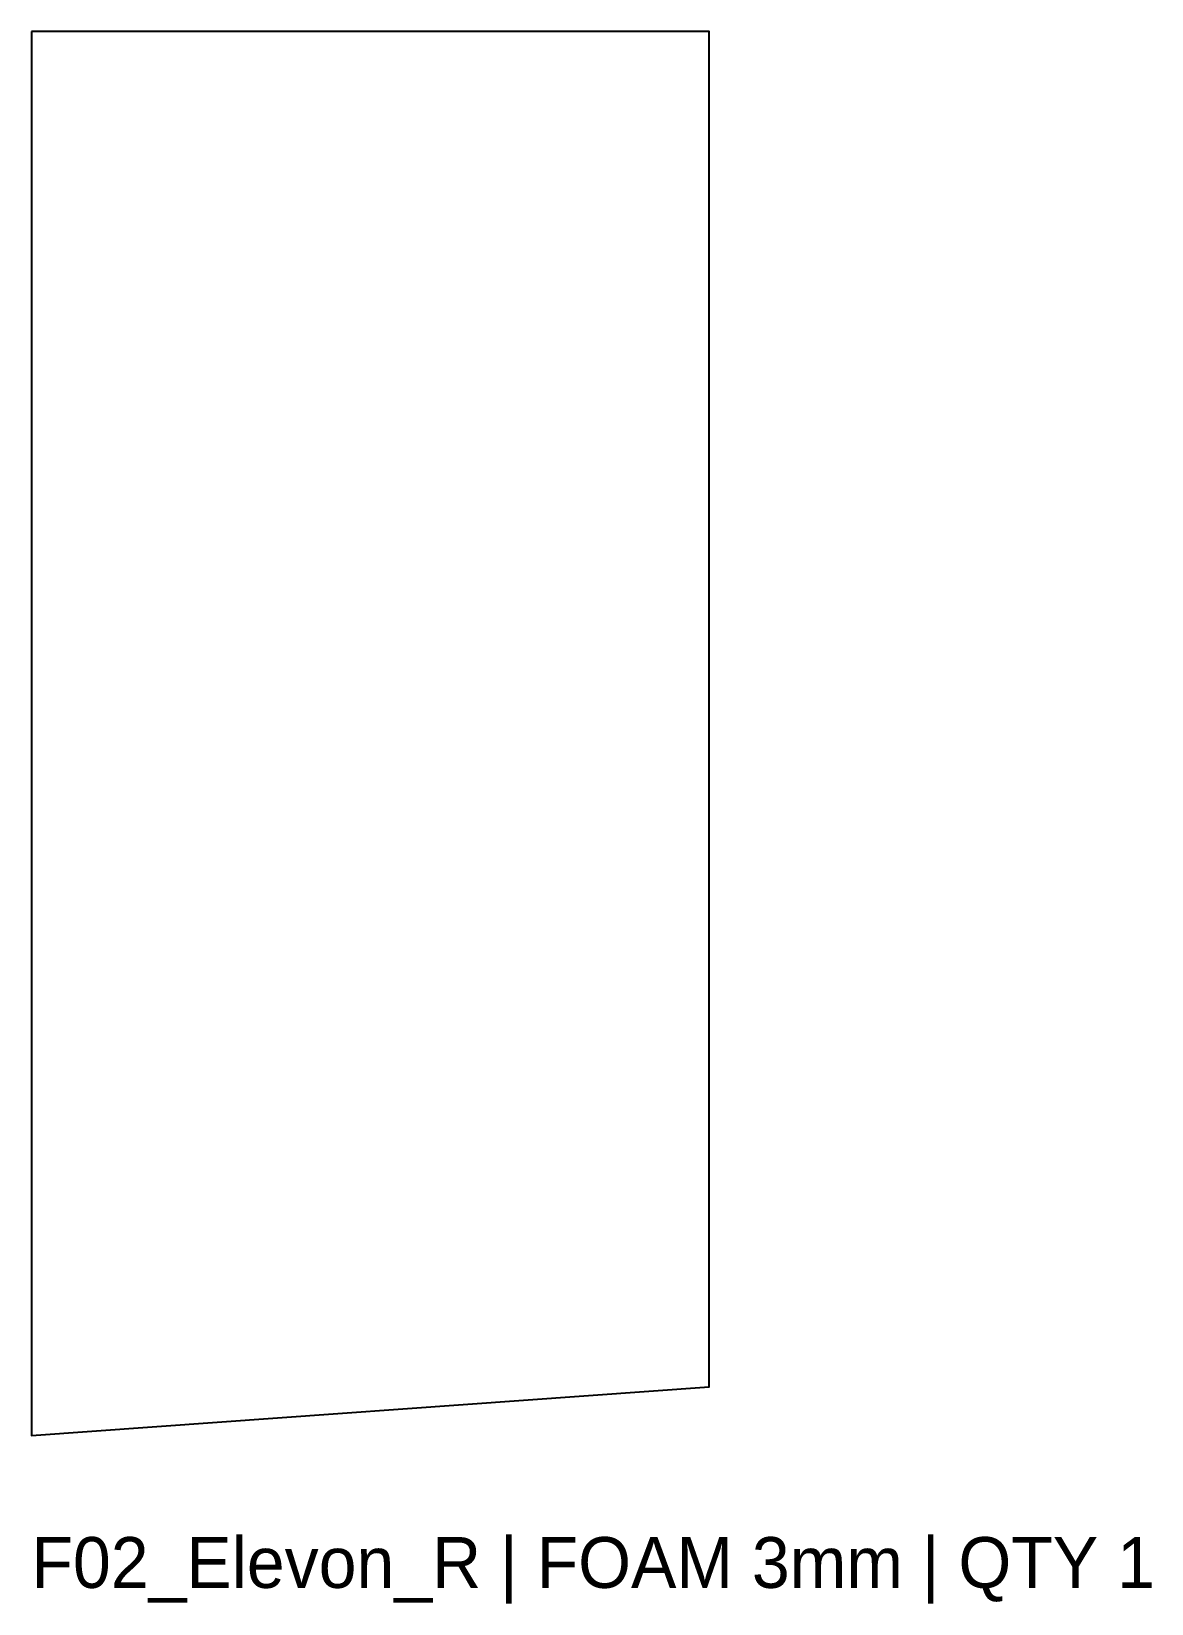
# Model space of a CAD drawing. Header units: millimetres. Extents: x 495 to 561.1, y -217.8 to -125.
import ezdxf

# ---------------------------------------------------------------- set-up
doc = ezdxf.new("R2010")
doc.units = ezdxf.units.MM
doc.layers.add('ANNOTATION', color=8, linetype='Continuous')
doc.layers.add('CUT', color=7, linetype='Continuous')

msp = doc.modelspace()

# ---------------------------------------------------------------- linework, layer by layer
at = {"layer": 'CUT'}
msp.add_lwpolyline([(495, -125), (495, -207.857), (535, -205), (535, -125)], close=True, dxfattribs=at)

# ---------------------------------------------------------------- texts
at = {"layer": 'ANNOTATION'}
msp.add_text('F02_Elevon_R | FOAM 3mm | QTY 1', height=3, dxfattribs=at).set_placement((495, -216.857))

doc.saveas('drawing.dxf')
